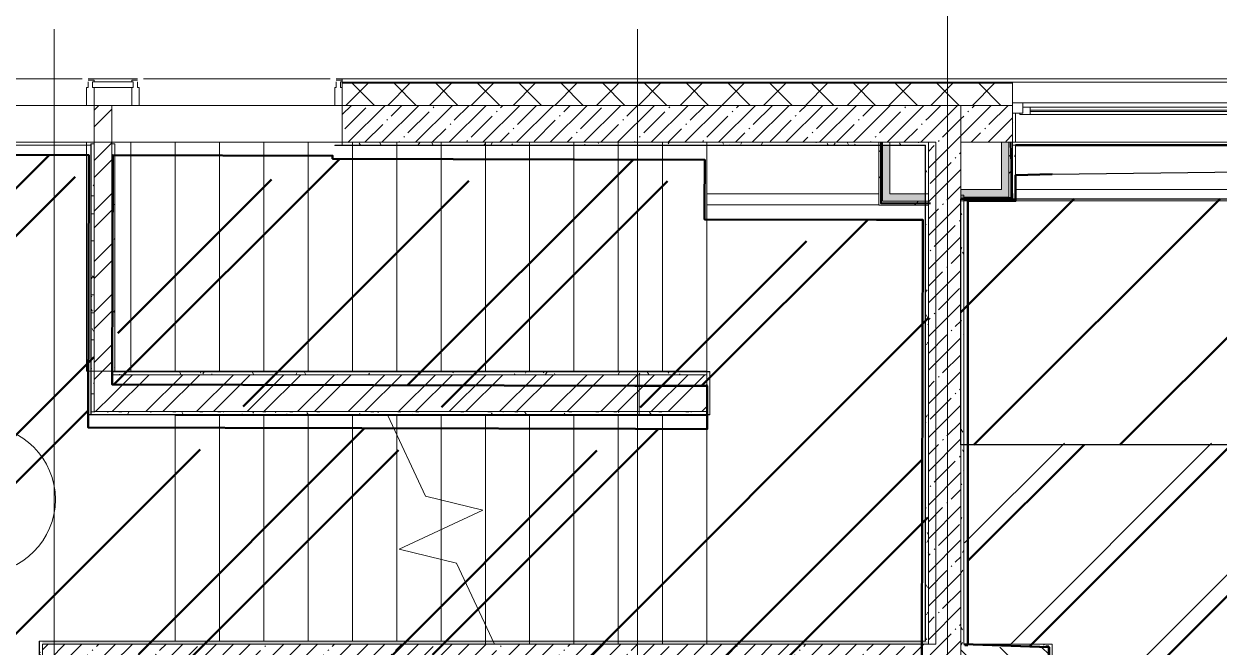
# Model space of a CAD drawing. Header units: millimetres. Extents: x -213547 to 415037, y -3642 to 106956.
# Drawn here: x 94520 to 102614, y 17594 to 21816 of the extents above; entities that cross this region are included whole.
import ezdxf

# ---------------------------------------------------------------- set-up
doc = ezdxf.new("R2010")
doc.units = ezdxf.units.MM
for name, color, linetype, lineweight in [('1)CF2', 3, 'Continuous', 30), ('10)FK4', 3, 'Continuous', 50), ('1005 Краска CF15.1', 3, 'Continuous', 50), ('2)CF1', 5, 'Continuous', 30), ('5.5) Перег WD5', 3, 'Continuous', 40), ('947 Штук ЛК CF15.1', 3, 'Continuous', 50), ('950 Штук CF1 CF13 CF1.3', 3, 'Continuous', 50), ('953 СКБ ЛК CF15.1', 3, 'Continuous', 50), ('965 СКБ CF2', 5, 'Continuous', 50), ('A-AREA-IDEN', 7, 'Continuous', 9), ('A-FLOR', 7, 'Continuous', 9), ('A-GLAZ', 7, 'Continuous', 9), ('A-GLAZ-1', 7, 'Continuous', 5), ('A-GLAZ-CWMG', 7, 'Continuous', 9), ('A-GLAZ-CWMG-1', 7, 'Continuous', 20), ('A-WALL', 7, 'Continuous', 5), ('I-WALL', 7, 'Continuous', 5), ('S-STRS', 7, 'Continuous', 9), ('S-STRS-MBND', 7, 'Continuous', 9), ('Оси', 7, 'Continuous', 9)]:
    doc.layers.add(name, color=color, linetype=linetype, lineweight=lineweight)
doc.layers.add('3) CF3 монтаж', color=152, linetype='Continuous')
doc.layers.add('A-WALL-1', color=9, linetype='Continuous', lineweight=5, true_color=0x808080)
doc.layers.add('A-WALL-FNSH-1', color=9, linetype='Continuous', lineweight=5, true_color=0x808080)
pattern_1 = [(45, (64.7, -136.06), (-114.04925, 114.04925), []), (45, (178.75, -136.06), (-114.04925, 114.04925), [201.612, -40.322, 6.706, -33.617])]
pattern_2 = [(45, (64.7, -136.06), (-171.0739, 171.0739), []), (45, (178.75, -136.06), (-171.0739, 171.0739), [])]
pattern_3 = [(0, (64.7, -136.06), (243.84, 60.96), [20.117, -162.763, 20.117, -162.763, -975.36]), (0, (64.7, -136.06), (243.84, 60.96), [-365.76, 20.117, -345.643, 20.117, -162.763, -426.72]), (0, (64.7, -136.06), (243.84, 60.96), [-914.4, 20.117, -101.803, 20.117, -284.683]), (120, (156.14, -105.58), (-174.71291, 180.691634), [20.117, -162.763, 20.117, -162.763, -975.36]), (120, (156.14, -105.58), (-174.71291, 180.691634), [-365.76, 20.117, -345.643, 20.117, -162.763, -426.72]), (120, (156.14, -105.58), (-174.71291, 180.691634), [-914.4, 20.117, -101.803, 20.117, -284.683]), (240, (186.62, 16.34), (-69.12709, -241.651634), [20.117, -162.763, 20.117, -162.763, -975.36]), (240, (186.62, 16.34), (-69.12709, -241.651634), [-365.76, 20.117, -345.643, 20.117, -162.763, -426.72]), (240, (186.62, 16.34), (-69.12709, -241.651634), [-914.4, 20.117, -101.803, 20.117, -284.683])]
pattern_4 = [(45, (64.7, -136.06), (-212.132, 212.132), []), (135, (64.7, -136.06), (-212.132, -212.132), [])]

# ---------------------------------------------------------------- blocks, each defined once
blk = doc.blocks.new('120_Окно_СКБ_2Ст_Фрамуга сверху - 120_Окно_СКБ_2Ст_2300х2500_h_ ДОО-23103760-Объем проектирования 1 этажа')
at = {"layer": 'A-GLAZ'}
for p, q in [((-1150, -127), (-1150, -57)), ((-1150, -57), (-1080, -57)), ((-1080, -57), (-1080, -127)), ((520, -127), (520, -57)), ((520, -57), (590, -57)), ((590, -57), (590, -127)), ((1080, -127), (1080, -57)), ((1080, -57), (1150, -57)), ((1150, -57), (1150, -127)), ((-1080, -127), (-1150, -127)), ((-1080, -127), (-1100, -127)), ((-1100, -127), (-1100, -137)), ((-1100, -137), (540, -137)), ((540, -137), (-1100, -137)), ((520, -87), (-1080, -87)), ((-1080, -87), (-1080, -127)), ((-1030, -137), (-1030, -87)), ((470, -137), (470, -87)), ((520, -127), (520, -87)), ((590, -127), (520, -127)), ((540, -127), (520, -127)), ((540, -137), (540, -127)), ((590, -127), (570, -127)), ((570, -127), (570, -137)), ((570, -137), (1100, -137)), ((1100, -137), (570, -137)), ((1080, -87), (590, -87)), ((590, -87), (590, -127)), ((640, -137), (640, -87)), ((1030, -137), (1030, -87)), ((1080, -127), (1080, -87)), ((1150, -127), (1080, -127)), ((1100, -127), (1080, -127)), ((1100, -137), (1100, -127))]:
    blk.add_line(p, q, dxfattribs=at)
at = {"layer": 'A-GLAZ-1'}
for p, q in [((1150, -57), (-1150, -57)), ((-1080, -57), (1080, -57)), ((-1130, -127), (-1100, -127)), ((-1030, -107), (470, -107)), ((470, -117), (-1030, -117)), ((540, -127), (570, -127)), ((540, -127), (570, -127)), ((640, -107), (1030, -107)), ((1030, -117), (640, -117)), ((1100, -127), (1130, -127))]:
    blk.add_line(p, q, dxfattribs=at)
blk = doc.blocks.new('Прямоугольный импост - Импост структурный с накладкой - 170мм-22855209-Объем проектирования 1 этажа')
at = {"layer": 'A-GLAZ-CWMG-1'}
for p, q in [((-50, 40), (-50, 160)), ((-50, 160), (0, 160)), ((0, 160), (0, 40)), ((-40, 40), (-50, 40)), ((-40, 0), (-40, 40)), ((-10, 40), (-10, 0)), ((0, 40), (-10, 40)), ((-10, 0), (0, 0)), ((0, 0), (0, -10)), ((0, -10), (-40, -10))]:
    blk.add_line(p, q, dxfattribs=at)
blk = doc.blocks.new('PNS_Панель прямоугольная - Нр_Металл - 40мм-23713233-Объем проектирования 1 этажа')
at = {"layer": 'A-GLAZ-1'}
for p, q in [((-137.5, 0), (137.5, 0)), ((127.5, 0), (-127.5, 0)), ((-127.5, -40), (127.5, -40))]:
    blk.add_line(p, q, dxfattribs=at)
blk = doc.blocks.new('Прямоугольный импост - Импост структурный с накладкой - 170мм-22855665-Объем проектирования 1 этажа')
at = {"layer": 'A-GLAZ-CWMG-1'}
for p, q in [((-25, 40), (-25, 160)), ((-25, 160), (25, 160)), ((25, 160), (25, 40)), ((-15, 40), (-25, 40)), ((-25, -10), (-25, 0)), ((-25, 0), (-15, 0)), ((-15, 0), (-15, 40)), ((15, 40), (15, 0)), ((25, 40), (15, 40)), ((15, -10), (-25, -10))]:
    blk.add_line(p, q, dxfattribs=at)
blk = doc.blocks.new('Прямоугольный импост - Импост структурный с накладкой - 170мм-V176-Объем проектирования 1 этажа')
at = {"layer": 'A-GLAZ-CWMG-1'}
for p, q in [((-25, 40), (-25, 160)), ((-25, 160), (25, 160)), ((25, 160), (25, 40)), ((-15, 40), (-25, 40)), ((-15, 0), (-15, 40)), ((15, 40), (15, 0)), ((25, 40), (15, 40)), ((15, 0), (25, 0)), ((25, 0), (25, -10)), ((25, -10), (-15, -10))]:
    blk.add_line(p, q, dxfattribs=at)
blk = doc.blocks.new('Зашивка приборов отопления - Зашивка приборов отопления-33267402-Объем проектирования 1 этажа')
at = {"layer": 'A-WALL'}
for p, q in [((103430, 21150), (101170, 21150)), ((105530, 21150), (104670, 21150)), ((107730, 21150), (106870, 21150)), ((101170, 20829), (108130, 20829)), ((108130, 20829), (101170, 20829)), ((101150, 20754), (108130, 20754))]:
    blk.add_line(p, q, dxfattribs=at)
blk = doc.blocks.new('Зашивка приборов отопления32 - Зашивка приборов отопления-33323791-Объем проектирования 1 этажа')
at = {"layer": 'A-WALL'}
for p, q in [((126595, 120), (125430, 120)), ((126595, 45), (126595, 120)), ((126595, 45), (125430, 45)), ((125430, 45), (126595, 45)), ((126595, -285), (126595, 45))]:
    blk.add_line(p, q, dxfattribs=at)
blk = doc.blocks.new('Марка_Помещения - Номер-25198446-Объем проектирования 1 этажа')
at = {"layer": 'A-AREA-IDEN'}
for start, end in [(360, 180), (180, 360)]:
    blk.add_arc((0, 0), 2.5, start, end, dxfattribs=at)

msp = doc.modelspace()

# ---------------------------------------------------------------- hatches: boundary and pattern name
at = {"layer": '1)CF2'}
h = msp.add_hatch(dxfattribs=at)
h.set_pattern_fill('ANSI31', color=256, scale=220)
h.paths.add_polyline_path([(100864.7, 20630.4), (110694.7, 20630.4), (110694.7, 18963.9), (100864.7, 18963.9)])
at = {"layer": '10)FK4'}
h = msp.add_hatch(dxfattribs=at)
h.set_pattern_fill('ANSI31', color=1, scale=444)
h.paths.add_polyline_path([(100608.3, 20488.4), (100294.3, 20489.1), (99129.4, 20491.8), (99129.5, 20566.8), (99130.3, 20895.8), (98246.3, 20897.9), (96610.3, 20901.7), (95121.4, 20926.2), (95117.7, 19372.2), (98656.7, 19363.9), (99147.7, 19362.8), (99147, 19070.8), (98661.5, 19071.9), (94955, 19080.6), (94959.4, 20926.6), (93360.4, 20930.4), (93360.3, 20909.4), (93102.3, 20910), (93084.7, 13422), (94591.7, 13418.5), (94601.4, 17548.5), (96302.8, 17544.5), (100601.4, 17534.4)])
at = {"layer": '1005 Краска CF15.1'}
h = msp.add_hatch(dxfattribs=at)
h.set_pattern_fill('ANSI31', color=256, scale=300)
h.paths.add_polyline_path([(100644.7, 20341.2), (100330.7, 20342), (99165.7, 20344.7), (99165.9, 20419.7), (99166.7, 20748.7), (98282.7, 20750.8), (96646.7, 20754.6), (95157.7, 20779.1), (95154.1, 19225.1), (98693.1, 19216.8), (99184.1, 19215.6), (99183.4, 18923.6), (98697.9, 18924.8), (94991.4, 18933.5), (94995.7, 20779.5), (93396.7, 20783.2), (93396.7, 20762.2), (93138.7, 20762.8), (93121.1, 13274.9), (94628.1, 13271.3), (94637.8, 17401.3), (96339.2, 17397.3), (100637.8, 17387.2)])
at = {"layer": '2)CF1'}
h = msp.add_hatch(dxfattribs=at)
h.set_pattern_fill('ANSI31', color=256, scale=222)
h.paths.add_polyline_path([(117765.4, 16067), (110485.5, 16067), (110485.5, 18963.9), (100913.2, 18963.9), (100913.2, 17613.9), (101462.7, 17593.9), (101511.7, 13502), (105598.3, 13552.6), (105614.7, 13864.9), (106135.7, 13863.9), (106135.7, 13559.3), (109914.7, 13606.1), (109914.7, 13864.9), (110485.5, 13864.9), (110485.5, 13573.4), (117765.4, 13573.4)])
at = {"layer": '3) CF3 монтаж'}
h = msp.add_hatch(dxfattribs=at)
h.set_pattern_fill('ANSI31', color=256, scale=222, style=0)
h.set_pattern_definition([(45, (1705.15, -22074.2), (-498.4042, 498.4042), [])])
h.paths.add_polyline_path([(116191.6, 13475.5), (117461.5, 13475.5), (117595.8, 13511.6), (117595.9, 13475.5), (117860.6, 13475.5), (117860.6, 13740.3), (117824.2, 13740.3), (117860.6, 13875.5), (117860.6, 16084.5), (116191.1, 16084.5), (116191.1, 13475.5)])
h.paths.add_polyline_path([(115613.2, 13855.5), (115650.6, 13855.5), (115650.6, 14120.3), (115613.2, 14120.3), (115649.4, 14255.5), (115650.6, 14250.9), (115650.6, 16148.5), (111140.6, 16148.5), (111140.6, 13855.5), (115250.5, 13855.5), (115384.8, 13891.6), (115384.9, 13855.5)])
h.paths.add_polyline_path([(106140.6, 13855.5), (110200.5, 13855.5), (110334.8, 13891.6), (110334.9, 13855.5), (110599.6, 13855.5), (110599.6, 14120.3), (110563.2, 14120.3), (110599.6, 14255.5), (110599.6, 18975.5), (106140.6, 18975.5), (106140.6, 15438.7)])
h.paths.add_polyline_path([(105199.6, 13855.5), (105200.5, 13855.5), (105334.8, 13891.6), (105334.9, 13855.5), (105600.6, 13855.5), (105600.6, 14120.3), (105563.2, 14120.3), (105599.4, 14255.5), (105600.6, 14250.9), (105600.6, 18975.5), (100890.6, 18975.5), (100890.6, 17605.5), (101488.6, 17605.5), (101488.6, 13855.5), (104545.7, 13855.5)])
at = {"layer": '947 Штук ЛК CF15.1'}
h = msp.add_hatch(dxfattribs=at)
h.set_pattern_fill('ANSI31', color=256, scale=300)
h.paths.add_polyline_path([(100644.7, 20341.2), (100330.7, 20342), (99165.7, 20344.7), (99165.9, 20419.7), (99166.7, 20748.7), (98282.7, 20750.8), (96646.7, 20754.6), (95157.7, 20779.1), (95154.1, 19225.1), (98693.1, 19216.8), (99184.1, 19215.6), (99183.4, 18923.6), (98697.9, 18924.8), (94991.4, 18933.5), (94995.7, 20779.5), (93396.7, 20783.2), (93396.7, 20762.2), (93138.7, 20762.8), (93121.1, 13274.9), (94628.1, 13271.3), (94637.8, 17401.3), (96339.2, 17397.3), (100637.8, 17387.2)])
at = {"layer": '950 Штук CF1 CF13 CF1.3'}
h = msp.add_hatch(dxfattribs=at)
h.set_pattern_fill('ANSI31', color=256, scale=222)
h.paths.add_polyline_path([(117765.4, 16067), (110485.5, 16067), (110485.5, 18963.9), (100913.2, 18963.9), (100913.2, 17613.9), (101462.7, 17593.9), (101511.7, 13502), (105598.3, 13552.6), (105614.7, 13864.9), (106135.7, 13863.9), (106135.7, 13559.3), (109914.7, 13606.1), (109914.7, 13864.9), (110485.5, 13864.9), (110485.5, 13573.4), (117765.4, 13573.4)])
at = {"layer": '953 СКБ ЛК CF15.1'}
h = msp.add_hatch(dxfattribs=at)
h.set_pattern_fill('ANSI31', color=256, scale=300)
h.paths.add_polyline_path([(100644.7, 20341.2), (100330.7, 20342), (99165.7, 20344.7), (99165.9, 20419.7), (99166.7, 20748.7), (98282.7, 20750.8), (96646.7, 20754.6), (95157.7, 20779.1), (95154.1, 19225.1), (98693.1, 19216.8), (99184.1, 19215.6), (99183.4, 18923.6), (98697.9, 18924.8), (94991.4, 18933.5), (94995.7, 20779.5), (93396.7, 20783.2), (93396.7, 20762.2), (93138.7, 20762.8), (93121.1, 13274.9), (94628.1, 13271.3), (94637.8, 17401.3), (96339.2, 17397.3), (100637.8, 17387.2)])
at = {"layer": '965 СКБ CF2'}
h = msp.add_hatch(dxfattribs=at)
h.set_pattern_fill('ANSI31', color=256, scale=220)
h.paths.add_polyline_path([(100864.7, 20630.4), (110694.7, 20630.4), (110694.7, 18963.9), (100864.7, 18963.9)])
at = {"layer": 'A-WALL'}
h = msp.add_hatch(dxfattribs=at)
h.set_pattern_fill('FP_24', color=256, style=0, pattern_type=2)
h.set_pattern_definition([(45, (64.7, -136.06), (-141.42136, 141.42136), []), (135, (64.7, -136.06), (-141.42136, -141.42136), [])])
h.paths.add_polyline_path([(103514.7, 21263.9), (104714.7, 21263.9), (104714.7, 21413.9), (103514.7, 21413.9), (103514.7, 21350)])
h.paths.add_polyline_path([(109084.3, 21263.9), (109114.7, 21263.9), (109114.7, 21413.9), (107814.7, 21413.9), (107814.7, 21263.9)])
h.paths.add_polyline_path([(101214.7, 21263.9), (101214.7, 21413.9), (96674.7, 21413.9), (96674.7, 21263.9), (100864.7, 21263.9)])
h.paths.add_polyline_path([(106914.7, 21263.9), (106914.7, 21413.9), (105614.7, 21413.9), (105614.7, 21263.9), (106114.7, 21263.9)])
h.paths.add_polyline_path([(110414.7, 21263.9), (110867.9, 21263.9), (110759.3, 21413.9), (110014.7, 21413.9), (110014.7, 21263.9)])
h.paths.add_polyline_path([(93124.7, 21263.9), (93374.7, 21263.9), (93374.7, 21413.9), (93124.7, 21413.9), (93124.7, 21321.3)])
h.paths.add_polyline_path([(111147.3, 21263.9), (111299.8, 21263.9), (111191.3, 21413.9), (111006.2, 21413.9), (111114.7, 21263.9)])
at = {"layer": 'I-WALL'}
h = msp.add_hatch(dxfattribs=at)
h.set_pattern_fill('FP_1', color=256, style=0, pattern_type=2)
h.set_pattern_definition(pattern_1)
h.paths.add_polyline_path([(99144.7, 21013.9), (100644.7, 21013.9), (100644.7, 21263.9), (96674.7, 21263.9), (96674.7, 21013.9), (98768.9, 21013.9)])
h.paths.add_polyline_path([(93310.3, 21013.9), (93374.7, 21013.9), (93374.7, 21263.9), (93124.7, 21263.9), (93124.7, 21013.9)])
h = msp.add_hatch(dxfattribs=at)
h.set_pattern_fill('FP_79', color=256, style=0, pattern_type=2)
h.set_pattern_definition(pattern_2)
h.paths.add_polyline_path([(95114.7, 19188.9), (95114.7, 21263.9), (94994.7, 21263.9), (94994.7, 19188.9)])
h = msp.add_hatch(dxfattribs=at)
h.set_pattern_fill('FP_1', color=256, style=0, pattern_type=2)
h.set_pattern_definition(pattern_1)
h.paths.add_polyline_path([(100644.7, 17613.9), (100864.7, 17613.9), (100864.7, 21263.9), (100644.7, 21263.9), (100644.7, 17630.6)])
h = msp.add_hatch(dxfattribs=at)
h.set_pattern_fill('FP_1', color=256, style=0, pattern_type=2)
h.set_pattern_definition(pattern_1)
h.paths.add_polyline_path([(100864.7, 21013.9), (101214.7, 21013.9), (101214.7, 21263.9), (100864.7, 21263.9), (100864.7, 21017.3)])
h.paths.add_polyline_path([(110014.7, 21013.9), (110414.7, 21013.9), (110414.7, 21263.9), (110014.7, 21263.9), (110014.7, 21056.3)])
h.paths.add_polyline_path([(109114.7, 21013.9), (109114.7, 21263.9), (107814.7, 21263.9), (107814.7, 21013.9), (109084.3, 21013.9)])
h.paths.add_polyline_path([(103514.7, 21013.9), (104714.7, 21013.9), (104714.7, 21263.9), (103514.7, 21263.9), (103514.7, 21056.3)])
h.paths.add_polyline_path([(106114.7, 21013.9), (106914.7, 21013.9), (106914.7, 21263.9), (106114.7, 21263.9), (106114.7, 21056.3)])
h = msp.add_hatch(dxfattribs=at)
h.set_pattern_fill('FP_191', color=256, style=0, pattern_type=2)
h.set_pattern_definition(pattern_3)
h.paths.add_polyline_path([(101234.7, 21013.9), (101234.7, 21211.9), (101214.7, 21211.9), (101214.7, 21013.9)])
h = msp.add_hatch(dxfattribs=at)
h.set_pattern_fill('FP_191', color=256, style=0, pattern_type=2)
h.set_pattern_definition(pattern_3)
h.paths.add_polyline_path([(94974.7, 19168.9), (94994.7, 19168.9), (94994.7, 21003.9), (94974.7, 21003.9), (94974.7, 19188.9)])
h = msp.add_hatch(dxfattribs=at)
h.set_pattern_fill('FP_191', color=256, style=0, pattern_type=2)
h.set_pattern_definition(pattern_3)
h.paths.add_polyline_path([(95114.7, 19458.9), (95134.7, 19459.9), (95134.7, 21003.9), (95114.7, 21003.9), (95114.7, 19459.4)])
h = msp.add_hatch(dxfattribs=at)
h.set_pattern_fill('FP_191', color=256, style=0, pattern_type=2)
h.set_pattern_definition(pattern_3)
h.paths.add_polyline_path([(100623.7, 20993.9), (100624.7, 21013.9), (96674.7, 21013.9), (96674.7, 20993.9), (100316.2, 20993.9)])
h = msp.add_hatch(dxfattribs=at)
h.set_pattern_fill('FP_192', color=256, style=0, pattern_type=2)
h.set_pattern_definition(pattern_4)
h.paths.add_polyline_path([(100322.2, 20588.9), (100322.2, 20993.9), (100309.7, 20993.9), (100309.7, 20588.9), (100316.2, 20588.9)])
h = msp.add_hatch(dxfattribs=at)
h.set_pattern_fill('FP_192', color=256, style=0, pattern_type=2)
h.set_pattern_definition(pattern_4)
h.paths.add_polyline_path([(100322.2, 20601.4), (100334.7, 20601.4), (100334.7, 20993.9), (100322.2, 20993.9), (100322.2, 20604.5)])
for points in [[(100384.7, 20613.9), (100384.7, 20993.9), (100334.7, 20993.9), (100334.7, 20613.9)], [(101139.7, 20642.9), (101189.7, 20642.9), (101189.7, 21013.9), (101139.7, 21013.9), (101139.7, 20691.7)], [(100624.7, 20613.9), (100624.7, 20663.9), (100384.7, 20663.9), (100384.7, 20613.9)], [(101139.7, 20642.9), (101139.7, 20692.9), (100864.7, 20692.9), (100864.7, 20655.4), (100871.6, 20642.9), (101089.9, 20642.9)]]:
    msp.add_hatch(color=256, dxfattribs=at).paths.add_polyline_path(points)
h = msp.add_hatch(dxfattribs=at)
h.set_pattern_fill('FP_191', color=256, style=0, pattern_type=2)
h.set_pattern_definition(pattern_3)
h.paths.add_polyline_path([(100644.7, 17633.9), (100644.7, 21013.9), (100624.7, 21013.9), (100624.7, 17634.9), (100639.2, 17634.2)])
h = msp.add_hatch(dxfattribs=at)
h.set_pattern_fill('FP_192', color=256, style=0, pattern_type=2)
h.set_pattern_definition(pattern_4)
h.paths.add_polyline_path([(101193.7, 20638.9), (101202.2, 20638.9), (101202.2, 21013.9), (101189.7, 21013.9), (101189.7, 20638.9)])
h = msp.add_hatch(dxfattribs=at)
h.set_pattern_fill('FP_192', color=256, style=0, pattern_type=2)
h.set_pattern_definition(pattern_4)
h.paths.add_polyline_path([(101214.7, 20617.9), (101213.7, 20618.9), (101202.2, 20617.9)])
h.paths.add_polyline_path([(101202.5, 20638.9), (101214.7, 20638.9), (101214.7, 21013.9), (101202.2, 21013.9), (101202.2, 20638.9)])
h = msp.add_hatch(dxfattribs=at)
h.set_pattern_fill('FP_191', color=256, style=0, pattern_type=2)
h.set_pattern_definition(pattern_3)
h.paths.add_polyline_path([(101214.7, 20638.9), (101234.7, 20638.9), (101234.7, 20993.9), (101214.7, 20993.9), (101214.7, 20692.9)])
h = msp.add_hatch(dxfattribs=at)
h.set_pattern_fill('FP_191', color=256, style=0, pattern_type=2)
h.set_pattern_definition(pattern_3)
h.paths.add_polyline_path([(100864.7, 17613.9), (100884.7, 17614), (100884.7, 20618.9), (100864.7, 20655.4), (100864.7, 17737.4)])
h = msp.add_hatch(dxfattribs=at)
h.set_pattern_fill('FP_192', color=256, style=0, pattern_type=2)
h.set_pattern_definition(pattern_4)
h.paths.add_polyline_path([(100878.4, 20630.4), (100884.7, 20631.3), (100884.8, 20638.9), (101189.7, 20638.9), (101189.7, 20642.9), (100871.6, 20642.9), (100878.1, 20631)])
h = msp.add_hatch(dxfattribs=at)
h.set_pattern_fill('FP_192', color=256, style=0, pattern_type=2)
h.set_pattern_definition(pattern_4)
h.paths.add_polyline_path([(100624.7, 20588.9), (100624.2, 20601.4), (100322.2, 20601.4), (100322.2, 20588.9), (100624.2, 20588.9)])
h = msp.add_hatch(dxfattribs=at)
h.set_pattern_fill('FP_192', color=256, style=0, pattern_type=2)
h.set_pattern_definition(pattern_4)
h.paths.add_polyline_path([(100384.7, 20601.4), (100624.7, 20602.4), (100624.2, 20613.9), (100334.7, 20613.9), (100334.7, 20601.4)])
h = msp.add_hatch(dxfattribs=at)
h.set_pattern_fill('FP_191', color=256, style=0, pattern_type=2)
h.set_pattern_definition(pattern_3)
h.paths.add_polyline_path([(101234.7, 20618.9), (101234.7, 20638.9), (100884.7, 20638.9), (100884.7, 20618.9), (101214.7, 20618.9)])
h = msp.add_hatch(dxfattribs=at)
h.set_pattern_fill('FP_191', color=256, style=0, pattern_type=2)
h.set_pattern_definition(pattern_3)
h.paths.add_polyline_path([(95859.7, 19438.9), (99144.7, 19438.9), (99144.7, 19458.9), (95135.7, 19458.9), (95114.7, 19438.9), (95844.7, 19438.9)])
h.paths.add_polyline_path([(95114.7, 19438.9), (95134.7, 19458.9), (95114.7, 19458.9)])
h = msp.add_hatch(dxfattribs=at)
h.set_pattern_fill('FP_79', color=256, style=0, pattern_type=2)
h.set_pattern_definition(pattern_2)
h.paths.add_polyline_path([(96316.1, 19188.9), (99144.7, 19188.9), (99144.7, 19438.9), (95114.7, 19438.9), (95114.7, 19188.9), (95859.7, 19188.9)])
h = msp.add_hatch(dxfattribs=at)
h.set_pattern_fill('FP_191', color=256, style=0, pattern_type=2)
h.set_pattern_definition(pattern_3)
h.paths.add_polyline_path([(99164.7, 19188.9), (99164.7, 19458.9), (99144.7, 19458.9), (99144.7, 19188.9)])
h = msp.add_hatch(dxfattribs=at)
h.set_pattern_fill('FP_191', color=256, style=0, pattern_type=2)
h.set_pattern_definition(pattern_3)
h.paths.add_polyline_path([(99144.7, 19168.9), (99164.7, 19168.9), (99164.7, 19188.9), (94994.7, 19188.9), (94994.7, 19168.9), (99139.7, 19168.9)])
h = msp.add_hatch(dxfattribs=at)
h.set_pattern_fill('FP_191', color=256, style=0, pattern_type=2)
h.set_pattern_definition(pattern_3)
h.paths.add_polyline_path([(94644.7, 13503.9), (94642.8, 17633.9), (94624.7, 17633.9), (94624.7, 13504.9), (94642.8, 13504)])
h = msp.add_hatch(dxfattribs=at)
h.set_pattern_fill('FP_191', color=256, style=0, pattern_type=2)
h.set_pattern_definition(pattern_3)
h.paths.add_polyline_path([(100644.7, 17613.9), (100644.7, 17633.9), (94644.7, 17631.9), (94644.7, 17613.9), (100252.7, 17613.9)])
h = msp.add_hatch(dxfattribs=at)
h.set_pattern_fill('FP_1', color=256, style=0, pattern_type=2)
h.set_pattern_definition(pattern_1)
h.paths.add_polyline_path([(94644.7, 13483.9), (94864.7, 13483.9), (94864.7, 17613.9), (94644.7, 17613.9), (94644.7, 13636.4)])
h = msp.add_hatch(dxfattribs=at)
h.set_pattern_fill('FP_1', color=256, style=0, pattern_type=2)
h.set_pattern_definition(pattern_1)
h.paths.add_polyline_path([(95826.8, 17393.9), (100864.7, 17393.9), (100864.7, 17613.9), (94864.7, 17613.9), (94864.7, 17393.9), (95821.7, 17393.9)])
h = msp.add_hatch(dxfattribs=at)
h.set_pattern_fill('FP_191', color=256, style=0, pattern_type=2)
h.set_pattern_definition(pattern_3)
h.paths.add_polyline_path([(101262.7, 17593.9), (101462.7, 17593.9), (101462.4, 17613.9), (100884.7, 17613), (100864.7, 17593.9), (101235.7, 17593.9)])
h.paths.add_polyline_path([(100864.7, 17593.9), (100884.7, 17613.9), (100864.7, 17613.9), (100864.7, 17597.6)])
h = msp.add_hatch(dxfattribs=at)
h.set_pattern_fill('FP_23', color=256, style=0, pattern_type=2)
h.set_pattern_definition([(135, (64.7, -136.06), (-141.42136, -141.42136), [])])
h.paths.add_polyline_path([(101003.4, 17393.9), (101462.7, 17393.9), (101462.7, 17593.9), (100864.7, 17593.9), (100864.7, 17393.9)])
h = msp.add_hatch(dxfattribs=at)
h.set_pattern_fill('FP_191', color=256, style=0, pattern_type=2)
h.set_pattern_definition(pattern_3)
h.paths.add_polyline_path([(101479.2, 13420.9), (101482.7, 13420.9), (101482.7, 14913.9), (101470.7, 14913.9), (101470.7, 14908.9), (101462.7, 14908.9), (101462.7, 13420.9)])
h.paths.add_polyline_path([(101470.7, 16038.9), (101482.7, 16038.9), (101482.7, 17613.9), (101462.7, 17613.9), (101462.7, 16068.9), (101470.7, 16068.9)])

# ---------------------------------------------------------------- linework, layer by layer
at = {"layer": '1)CF2'}
msp.add_lwpolyline([(100864.7, 20630.4), (110694.7, 20630.4), (110694.7, 18963.9), (100864.7, 18963.9)], close=True, dxfattribs=at)
at = {"layer": '10)FK4'}
for points in [[(101235.7, 20993.9), (105614.7, 20993.9), (105614.7, 20763.9), (106135.7, 20742.9), (106135.7, 20992.9), (110393.7, 20992.9), (110414.7, 20763.9), (110614.7, 20763.9)], [(100913.2, 17614.9), (100913.2, 20616.9), (101235.7, 20616.9), (101235.7, 20791.1), (101482.7, 20796.7)], [(100913.2, 17613.9), (100913.2, 20616.9)], [(101511.7, 13420.9), (101461.7, 17593.9), (100884.7, 17614.9)], [(101512.7, 13420.9), (101462.7, 17593.9), (100885.7, 17614.9)]]:
    msp.add_lwpolyline(points, dxfattribs=at)
at = {"layer": '10)FK4', "flags": 128}
msp.add_lwpolyline([(100601.4, 17534.4), (100608.3, 20488.4), (100294.3, 20489.1), (99129.4, 20491.8), (99129.5, 20566.8), (99130.3, 20895.8), (98246.3, 20897.9), (98246.3, 20898.9), (98242.8, 20898.9), (98242.8, 20897.9), (96610.3, 20901.7), (96610.4, 20922.7), (95121.4, 20926.2), (95117.7, 19372.2), (98656.7, 19363.9), (99147.7, 19362.8), (99147, 19070.8), (98661.5, 19071.9), (94955, 19080.6), (94959.4, 20926.6), (93360.4, 20930.4)], dxfattribs=at)
at = {"layer": '2)CF1'}
msp.add_lwpolyline([(101482.7, 20796.7), (110485.5, 20908.2), (110485.5, 16067)], dxfattribs=at)
at = {"layer": '5.5) Перег WD5'}
for points in [[(100322.2, 21013.9), (100322.2, 20601.4), (100659, 20601.4)], [(100864.7, 20630.4), (101214.7, 20630.4), (101202.2, 21013.9)]]:
    msp.add_lwpolyline(points, dxfattribs=at)
at = {"layer": 'A-FLOR'}
for p, q in [((93424.7, 21263.9), (94944.7, 21263.9)), ((95114.7, 21263.9), (95249.7, 21263.9)), ((95114.7, 21003.9), (95114.7, 21263.9)), ((95299.7, 21263.9), (96674.7, 21263.9)), ((93374.7, 21013.9), (94994.7, 21013.9)), ((93374.7, 20993.9), (94974.7, 20993.9)), ((94974.7, 20993.9), (94974.7, 19168.9)), ((95114.7, 21013.9), (96674.7, 21013.9)), ((96674.7, 21013.9), (96674.7, 20993.9)), ((96674.7, 20993.4), (96744.7, 20993.4)), ((96744.7, 20993.4), (96744.7, 19459.4)), ((100864.7, 20692.9), (100864.7, 21013.9)), ((100884.7, 17613.9), (100884.7, 20617.9)), ((96744.7, 19459.4), (95124.7, 19459.4)), ((94974.7, 19167.9), (95554.7, 19167.9)), ((95554.7, 19167.9), (95554.7, 19163.9)), ((95844.7, 19168.9), (95844.7, 19163.9)), ((95859.7, 19168.9), (95859.7, 19163.9)), ((95544.7, 17634.4), (94624.7, 17634.4)), ((94624.7, 17633.9), (94624.7, 13504.9)), ((101482.7, 17613.9), (100885.7, 17613.9)), ((101482.7, 15028.9), (101482.7, 17613.9))]:
    msp.add_line(p, q, dxfattribs=at)
at = {"layer": 'A-WALL'}
for p, q in [((93454.7, 21443.9), (94914.7, 21443.9)), ((94954.7, 21443.9), (95289.7, 21443.9)), ((95329.7, 21443.9), (96594.7, 21443.9)), ((96634.7, 21443.9), (111206.6, 21443.9)), ((96674.7, 21443.9), (96674.7, 21433.9)), ((101214.7, 21416.9), (96674.7, 21416.9)), ((101214.7, 21413.9), (96674.7, 21413.9)), ((101214.7, 21421.9), (103514.7, 21421.9)), ((95114.7, 21263.9), (94994.7, 21263.9)), ((101214.7, 21263.9), (96674.7, 21263.9)), ((95134.7, 19458.9), (95134.7, 21003.9)), ((100322.2, 20601.4), (100322.2, 21013.9)), ((100334.7, 20613.9), (100334.7, 21013.9)), ((100623.7, 20992.9), (100623.7, 20993.9)), ((100624.7, 17633.9), (100624.7, 20993.9)), ((101189.7, 20642.9), (101189.7, 21013.9)), ((101202.2, 20630.4), (101202.2, 21013.9)), ((100864.7, 20642.9), (101189.7, 20642.9)), ((100884.7, 20617.9), (100884.7, 20655.4)), ((100644.7, 20601.4), (100322.2, 20601.4)), ((100644.7, 20613.9), (100334.7, 20613.9)), ((100864.7, 20630.4), (101202.2, 20630.4)), ((95134.7, 19458.9), (95135.7, 19458.9)), ((99144.7, 19188.9), (99144.7, 19438.9)), ((98674.7, 19168.9), (98685.7, 19168.9)), ((94624.7, 17633.9), (94624.7, 17634.9)), ((100624.7, 17633.9), (98325.1, 17633.9)), ((100623.7, 17634.9), (100624.7, 17634.9)), ((100884.7, 17613.9), (100885.7, 17613.9)), ((100885.7, 17614.9), (100885.7, 17613.9))]:
    msp.add_line(p, q, dxfattribs=at)
at = {"layer": 'A-WALL-1'}
for p, q in [((96674.7, 21413.9), (96674.7, 21013.9)), ((101214.7, 20617.9), (101214.7, 21413.9)), ((94994.7, 19188.9), (94994.7, 21263.9)), ((100864.7, 21263.9), (100864.7, 17393.9)), ((101234.7, 21211.9), (101214.7, 21211.9)), ((101234.7, 21013.9), (101234.7, 21211.9)), ((94974.7, 21003.9), (94974.7, 20993.9)), ((94994.7, 21003.9), (94974.7, 21003.9)), ((95134.7, 21003.9), (95114.7, 21003.9)), ((95114.7, 21003.9), (95114.7, 19438.9)), ((96674.7, 21013.9), (100644.7, 21013.9)), ((100309.7, 21013.9), (100309.7, 20588.9)), ((100384.7, 20663.9), (100384.7, 21013.9)), ((100623.7, 20993.9), (100624.7, 20993.9)), ((100644.7, 21013.9), (100644.7, 17613.9)), ((100864.7, 21013.9), (101234.7, 21013.9)), ((101139.7, 21013.9), (101139.7, 20692.9)), ((101234.7, 20993.9), (101214.7, 20993.9)), ((100644.7, 20663.9), (100384.7, 20663.9)), ((101139.7, 20692.9), (100864.7, 20692.9)), ((100884.7, 20655.4), (100864.7, 20655.4)), ((100309.7, 20588.9), (100644.7, 20588.9)), ((100864.7, 20617.9), (100885.7, 20617.9)), ((101214.7, 20638.9), (100884.7, 20638.9)), ((100884.7, 20618.9), (101234.7, 20618.9)), ((99144.7, 19438.9), (95114.7, 19438.9)), ((99164.7, 19168.9), (99164.7, 19458.9)), ((94994.7, 19188.9), (99144.7, 19188.9)), ((98685.7, 19168.9), (99164.7, 19168.9)), ((94644.7, 17613.9), (94644.7, 13483.9)), ((100644.7, 17613.9), (94644.7, 17613.9))]:
    msp.add_line(p, q, dxfattribs=at)
at = {"layer": 'A-WALL-FNSH-1'}
for p, q in [((101214.7, 21421.9), (96674.7, 21421.9)), ((96674.7, 21421.9), (96674.7, 21413.9)), ((101214.7, 21413.9), (101214.7, 21421.9)), ((101235.7, 21211.9), (101234.7, 21211.9)), ((101235.7, 21013.9), (101235.7, 21211.9)), ((94974.7, 21003.9), (94973.7, 21003.9)), ((94973.7, 21003.9), (94973.7, 19167.9)), ((95135.7, 21003.9), (95134.7, 21003.9)), ((95135.7, 19458.9), (95135.7, 21003.9)), ((96624.7, 20993.9), (96624.7, 20992.9)), ((100623.7, 20993.9), (96674.7, 20993.9)), ((99138.2, 20992.9), (100623.7, 20992.9)), ((100623.7, 20992.9), (100623.7, 17634.9)), ((101234.7, 21013.9), (101235.7, 21013.9)), ((101235.7, 20993.9), (101234.7, 20993.9)), ((101234.7, 20993.9), (101234.7, 20617.9)), ((101235.7, 20617.9), (101235.7, 20993.9)), ((100885.7, 20655.4), (100884.7, 20655.4)), ((100885.7, 20617.9), (100885.7, 20655.4)), ((101234.7, 20617.9), (100885.7, 20617.9)), ((100885.7, 17614.9), (100885.7, 20616.9)), ((100885.7, 20616.9), (101235.7, 20616.9)), ((99165.7, 19459.9), (95134.7, 19459.9)), ((95135.7, 19458.9), (99164.7, 19458.9)), ((98674.7, 19458.9), (98674.7, 19459.9)), ((98674.7, 19438.9), (98674.7, 19168.9)), ((98685.7, 19167.9), (98685.7, 19438.9)), ((99165.7, 19167.9), (99165.7, 19459.9)), ((94973.7, 19168.9), (94963.7, 19168.9)), ((94963.7, 19168.9), (94963.7, 19167.9)), ((94963.7, 19167.9), (99165.7, 19167.9)), ((98674.7, 19168.9), (94974.7, 19168.9)), ((94623.7, 17634.9), (94623.7, 17633.9)), ((100623.7, 17634.9), (94623.7, 17634.9)), ((94624.7, 17633.9), (98325.1, 17633.9)), ((95783.3, 17633.9), (95783.3, 17634.9)), ((98325.1, 17634.9), (98325.1, 17633.9)), ((101483.7, 17614.9), (100885.7, 17614.9)), ((101483.7, 16038.9), (101483.7, 17614.9))]:
    msp.add_line(p, q, dxfattribs=at)
at = {"layer": 'I-WALL'}
for p, q in [((96624.7, 20993.9), (96674.7, 20993.9)), ((99138.2, 20992.9), (96624.7, 20992.9)), ((99138.2, 20992.9), (99138.2, 20993.9)), ((103514.7, 20993.9), (101235.7, 20993.9)), ((101235.7, 20617.9), (108193.7, 20617.9)), ((101235.7, 20617.9), (101235.7, 20616.9)), ((108193.7, 20616.9), (101235.7, 20616.9)), ((94623.7, 13504.9), (94623.7, 17633.9)), ((94624.7, 17633.9), (94623.7, 17633.9)), ((94624.2, 17634.9), (94624.2, 17633.9)), ((95174.1, 17634.9), (95174.1, 17633.9)), ((95183.3, 17634.9), (95183.3, 17633.9)), ((99140.4, 17633.9), (99140.4, 17634.9))]:
    msp.add_line(p, q, dxfattribs=at)
at = {"layer": 'S-STRS'}
for p, q in [((96744.7, 19463.9), (96744.7, 20993.9)), ((97044.7, 19463.9), (97044.7, 20993.9)), ((97044.7, 19463.9), (97044.7, 20993.9)), ((97344.7, 19463.9), (97344.7, 20993.9)), ((97344.7, 19463.9), (97344.7, 20993.9)), ((97644.7, 19463.9), (97644.7, 20993.9)), ((97644.7, 19463.9), (97644.7, 20993.9)), ((97944.7, 19463.9), (97944.7, 20993.9)), ((97944.7, 19463.9), (97944.7, 20993.9)), ((98244.7, 19463.9), (98244.7, 20993.9)), ((98244.7, 19463.9), (98244.7, 20993.9)), ((98544.7, 19463.9), (98544.7, 20993.9)), ((98544.7, 19463.9), (98544.7, 20993.9)), ((98844.7, 19463.9), (98844.7, 20993.9)), ((98844.7, 19463.9), (98844.7, 20993.9)), ((99144.7, 19463.9), (99144.7, 20588.9)), ((99144.7, 19463.9), (99144.7, 20588.9)), ((97044.7, 19463.9), (96744.7, 19463.9)), ((97344.7, 19463.9), (97044.7, 19463.9)), ((97644.7, 19463.9), (97344.7, 19463.9)), ((97944.7, 19463.9), (97644.7, 19463.9)), ((98244.7, 19463.9), (97944.7, 19463.9)), ((98544.7, 19463.9), (98244.7, 19463.9)), ((98844.7, 19463.9), (98544.7, 19463.9)), ((99144.7, 19463.9), (98844.7, 19463.9)), ((99144.7, 19463.9), (99144.7, 19458.9)), ((95544.7, 19163.9), (95544.7, 17633.9)), ((95544.7, 19163.9), (95844.7, 19163.9)), ((95544.7, 19163.9), (95544.7, 17633.9)), ((95844.7, 19163.9), (96144.7, 19163.9)), ((95844.7, 19163.9), (95844.7, 17633.9)), ((95844.7, 19163.9), (95844.7, 17633.9)), ((96144.7, 19163.9), (96444.7, 19163.9)), ((96144.7, 19163.9), (96144.7, 17633.9)), ((96144.7, 19163.9), (96144.7, 17633.9)), ((96444.7, 19163.9), (96744.7, 19163.9)), ((96444.7, 19163.9), (96444.7, 17633.9)), ((96444.7, 19163.9), (96444.7, 17633.9)), ((96744.7, 19163.9), (96983.3, 19163.9)), ((96744.7, 19163.9), (96744.7, 17633.9)), ((96744.7, 19163.9), (96744.7, 17633.9)), ((96983.3, 19163.9), (97044.7, 19163.9)), ((97044.7, 19163.9), (97344.7, 19163.9)), ((97044.7, 19163.9), (97044.7, 19032.3)), ((97044.7, 19163.9), (97044.7, 19032.3)), ((97344.7, 19163.9), (97644.7, 19163.9)), ((97344.7, 19163.9), (97344.7, 18589.8)), ((97344.7, 19163.9), (97344.7, 18589.8)), ((97644.7, 19163.9), (97944.7, 19163.9)), ((97644.7, 19163.9), (97644.7, 17745.6)), ((97644.7, 19163.9), (97644.7, 17745.6)), ((97944.7, 19163.9), (98244.7, 19163.9)), ((97944.7, 19163.9), (97944.7, 17633.9)), ((97944.7, 19163.9), (97944.7, 17633.9)), ((98244.7, 19163.9), (98544.7, 19163.9)), ((98244.7, 19163.9), (98244.7, 17633.5)), ((98244.7, 19163.9), (98244.7, 17633.5)), ((98544.7, 19163.9), (98844.7, 19163.9)), ((98544.7, 19163.9), (98544.7, 17633.9)), ((98544.7, 19163.9), (98544.7, 17633.9)), ((98844.7, 19163.9), (99144.7, 19163.9)), ((98844.7, 19163.9), (98844.7, 17633.9)), ((98844.7, 19163.9), (98844.7, 17633.9)), ((99144.7, 19168.9), (99144.7, 19163.9)), ((99144.7, 19163.9), (99144.7, 17633.9)), ((97044.7, 19032.3), (97044.7, 17633.9)), ((97044.7, 19032.3), (97044.7, 17633.9)), ((97344.7, 18589.8), (97344.7, 18388.9)), ((97344.7, 18589.8), (97344.7, 18388.9)), ((97344.7, 18388.9), (97344.7, 18188)), ((97344.7, 18388.9), (97344.7, 18188)), ((97344.7, 18188), (97344.7, 17633.9)), ((97344.7, 18188), (97344.7, 17633.9)), ((97644.7, 17745.6), (97644.7, 17613.9)), ((97644.7, 17745.6), (97644.7, 17613.9)), ((97644.7, 17613.9), (97706.1, 17613.9))]:
    msp.add_line(p, q, dxfattribs=at)
at = {"layer": 'S-STRS-MBND'}
for p, q in [((94944.7, 19463.9), (94944.7, 21013.9)), ((99144.7, 21013.9), (94944.7, 21013.9)), ((95244.7, 19463.9), (95244.7, 21013.9)), ((95244.7, 19463.9), (95244.7, 21013.9)), ((95544.7, 19463.9), (95544.7, 21013.9)), ((95544.7, 19463.9), (95544.7, 21013.9)), ((95844.7, 19463.9), (95844.7, 21013.9)), ((95844.7, 19463.9), (95844.7, 21013.9)), ((96144.7, 19463.9), (96144.7, 21013.9)), ((96144.7, 19463.9), (96144.7, 21013.9)), ((96444.7, 19463.9), (96444.7, 21013.9)), ((96444.7, 19463.9), (96444.7, 21013.9)), ((96744.7, 19463.9), (96744.7, 21013.9)), ((96744.7, 19463.9), (96744.7, 21013.9)), ((97044.7, 19463.9), (97044.7, 21013.9)), ((97044.7, 19463.9), (97044.7, 21013.9)), ((97344.7, 19463.9), (97344.7, 21013.9)), ((97344.7, 19463.9), (97344.7, 21013.9)), ((97644.7, 19463.9), (97644.7, 21013.9)), ((97644.7, 19463.9), (97644.7, 21013.9)), ((97944.7, 19463.9), (97944.7, 21013.9)), ((97944.7, 19463.9), (97944.7, 21013.9)), ((98244.7, 19463.9), (98244.7, 21013.9)), ((98244.7, 19463.9), (98244.7, 21013.9)), ((98544.7, 19463.9), (98544.7, 21013.9)), ((98544.7, 19463.9), (98544.7, 21013.9)), ((98844.7, 19463.9), (98844.7, 21013.9)), ((98844.7, 19463.9), (98844.7, 21013.9)), ((100694.7, 21013.9), (99144.7, 21013.9)), ((99144.7, 19463.9), (99144.7, 21013.9)), ((99144.7, 19463.9), (99144.7, 21013.9)), ((100694.7, 17613.9), (100694.7, 21013.9)), ((99144.7, 19463.9), (94944.7, 19463.9)), ((99144.7, 19463.9), (99144.7, 19163.9)), ((96983.3, 19163.9), (99144.7, 19163.9)), ((97239, 18615.5), (96983.3, 19163.9)), ((97044.7, 19163.9), (97044.7, 19032.3)), ((97044.7, 19163.9), (97044.7, 19032.3)), ((97344.7, 19163.9), (97344.7, 18589.8)), ((97344.7, 19163.9), (97344.7, 18589.8)), ((97644.7, 19163.9), (97644.7, 17745.6)), ((97644.7, 19163.9), (97644.7, 17745.6)), ((97944.7, 19163.9), (97944.7, 17613.9)), ((97944.7, 19163.9), (97944.7, 17613.9)), ((98244.7, 19163.9), (98244.7, 17613.9)), ((98244.7, 19163.9), (98244.7, 17613.9)), ((98544.7, 19163.9), (98544.7, 17613.9)), ((98544.7, 19163.9), (98544.7, 17613.9)), ((98844.7, 19163.9), (98844.7, 17613.9)), ((98844.7, 19163.9), (98844.7, 17613.9)), ((99144.7, 19163.9), (99144.7, 17613.9)), ((99144.7, 19163.9), (99144.7, 17613.9)), ((97627.9, 18521), (97239, 18615.5)), ((97061.5, 18256.9), (97627.9, 18521)), ((97344.7, 18388.9), (97344.7, 18188)), ((97344.7, 18388.9), (97344.7, 18188)), ((97450.4, 18162.4), (97061.5, 18256.9)), ((97706.1, 17613.9), (97450.4, 18162.4)), ((97706.1, 17613.9), (99144.7, 17613.9)), ((99144.7, 17613.9), (100694.7, 17613.9))]:
    msp.add_line(p, q, dxfattribs=at)
at = {"layer": 'Оси'}
for points in [[(100774.7, -2042.3), (100774.7, 2957.7), (100774.7, 16892.2), (100774.7, 21892.2)], [(94724.7, -2042.3), (94724.7, 2957.7), (94724.7, 16779), (94724.7, 21779)], [(98674.7, -2042.3), (98674.7, 2957.7), (98674.7, 16779), (98674.7, 21779)]]:
    msp.add_lwpolyline(points, dxfattribs=at)

# ---------------------------------------------------------------- block references
at = {"layer": 'A-AREA-IDEN', "xscale": 199.9999999999999, "yscale": 199.9999999999999, "zscale": 199.9999999999999}
msp.add_blockref('Марка_Помещения - Номер-25198446-Объем проектирования 1 этажа', (94233.2, 18594.1), dxfattribs=at)
at = {"layer": 'A-GLAZ', "color": 3}
msp.add_blockref('120_Окно_СКБ_2Ст_Фрамуга сверху - 120_Окно_СКБ_2Ст_2300х2500_h_ ДОО-23103760-Объем проектирования 1 этажа', (102364.7, 21338.9), dxfattribs=at)
at = {"layer": 'A-GLAZ-1'}
msp.add_blockref('PNS_Панель прямоугольная - Нр_Металл - 40мм-23713233-Объем проектирования 1 этажа', (95122.2, 21423.9), dxfattribs=at)
at = {"layer": 'A-GLAZ-CWMG', "extrusion": (0, 0, -1), "rotation": 180}
for name, p in [('Прямоугольный импост - Импост структурный с накладкой - 170мм-V176-Объем проектирования 1 этажа', (-94969.7, 21423.9)), ('Прямоугольный импост - Импост структурный с накладкой - 170мм-22855665-Объем проектирования 1 этажа', (-95274.7, 21423.9)), ('Прямоугольный импост - Импост структурный с накладкой - 170мм-22855209-Объем проектирования 1 этажа', (-96674.7, 21423.9))]:
    msp.add_blockref(name, p, dxfattribs=at)
at = {"layer": 'A-WALL', "rotation": 180}
msp.add_blockref('Зашивка приборов отопления32 - Зашивка приборов отопления-33323791-Объем проектирования 1 этажа', (225739.7, 20709), dxfattribs=at)
at = {"layer": 'A-WALL'}
msp.add_blockref('Зашивка приборов отопления - Зашивка приборов отопления-33267402-Объем проектирования 1 этажа', (64.7, -136.1), dxfattribs=at)

doc.saveas('drawing.dxf')
